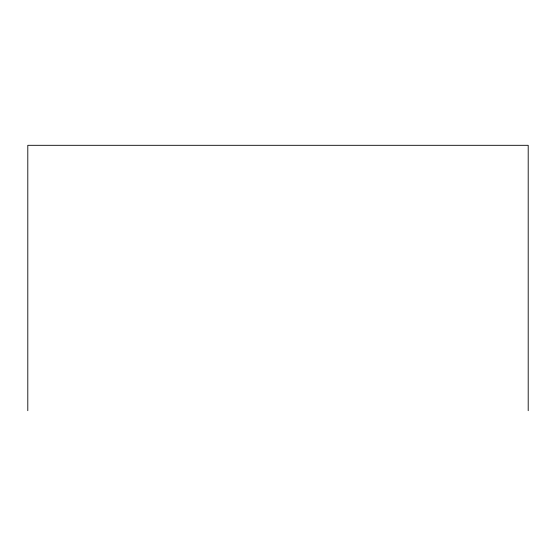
<?xml version="1.0" encoding="UTF-8"?>
<svg xmlns="http://www.w3.org/2000/svg" width="556" height="556" viewBox="0 0 556 556"><rect width="100%" height="100%" fill="white"/><g stroke="black" fill="none" stroke-linecap="round" stroke-linejoin="round"><path stroke-width="0.83" d="M528.2 410.689L528.2 145.311L27.8 145.311L27.8 410.689"/></g></svg>
